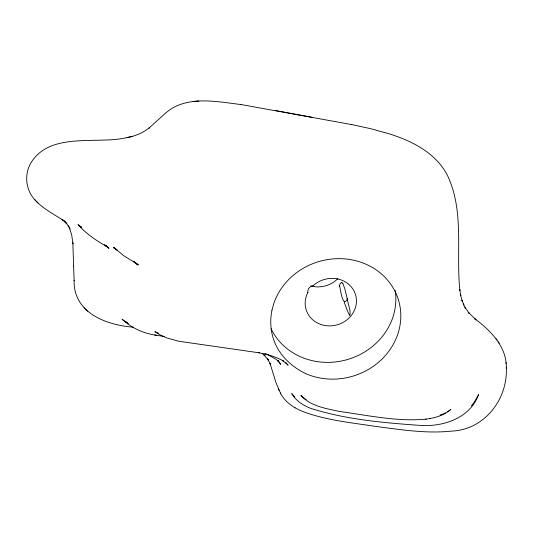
<?xml version="1.0" encoding="UTF-8"?>
<svg xmlns="http://www.w3.org/2000/svg" width="533" height="533" viewBox="0 0 533 533"><rect width="100%" height="100%" fill="white"/><g stroke="black" fill="none" stroke-linecap="round" stroke-linejoin="round"><path stroke-width="0.8" d="M506.283 367.257C508.136 399.037 484.424 429.998 451.404 431.117C426.04 433.795 400.629 429.638 375.532 426.4C351.24 422.649 326.363 420.317 303.164 411.669C293.89 408.078 285.002 402.089 280.378 393.014M339.714 285.015L340.307 283.323L341.446 282.55M471.365 405.953L474.117 402.388L478.607 394.62C469.946 418.378 443.07 427.06 419.811 425.374C383.194 422.762 345.884 419.524 310.746 408.385C303.137 405.44 295.902 400.763 291.718 393.574L294.736 396.992M447.607 411.696L450.911 409.417C445.088 414.467 437.62 417.172 430.124 418.505M444.009 413.621L445.448 412.855M443.363 413.888L440.131 415.207L440.598 415.04M35.804 200.774C26.304 191.58 24.045 176.403 29.921 164.65C48.516 130.565 97.386 145.096 127.4 137.474L126.528 137.654C134.882 136.295 142.844 132.97 149.487 127.693L149.02 128.06L165.53 113.169C186.257 94.894 216.358 101.676 241.016 104.528M126.528 137.654L132.084 136.475L131.245 136.648M339.648 286.054C340.261 288.113 342.166 303.617 345.477 301.451A3.391 3.091 -16.5 0 0 347.196 298.62L344.798 288.62L342.839 283.563M344.111 301.925L347.882 312.012L349.715 315.396A4.344 1.472 -53.6 0 0 349.848 315.469C351.02 310.206 347.783 303.83 347.19 298.367M302.324 396.845L300.965 395.453C310.632 406.299 326.076 408.505 339.528 411.449C368.183 415.374 397.112 421.863 426.16 419.118M425.667 419.198L430.657 418.425M198.936 101.057L193.173 101.47M128.506 323.618L122.084 319.26C131.631 328.128 143.843 333.611 156.755 335.317M154.75 335.01L164.231 336.476M133.243 327.182C106.34 325.063 73.501 312.978 74.114 280.724L74.094 280.165M240.863 104.508L351.787 124.595M312.611 117.413L275.228 110.451M351.24 124.482L370.368 128.62L388.637 133.65C412.089 140.899 436.7 153.244 447.9 176.383C464.416 212.114 455.862 252.695 459.879 290.512L459.752 289.472L460.792 295.648L460.505 294.569L462.251 301.205L461.971 300.119L463.837 305.089L463.384 303.963L465.595 308.407L464.963 307.228L469.353 313.564L468.307 312.285L476.042 319.907L474.483 318.507C490.48 330.373 506.916 346.697 506.35 368.196M264.948 353.506L268.046 354.658L267.286 354.338L276.001 359.282L278.299 361.241L277.666 360.681L280.698 364.332L278.046 360.301M158.354 333.232L154.91 331.673L160.2 334.964L166.503 337.862L178.868 341.26L259.391 352.846L258.205 352.606C266.906 354.378 275.701 356.524 283.449 361.008L282.71 360.621L288.14 365.232L285.655 362.307M127.087 322.532L125.002 321.586L126.907 322.532M115.674 248.918L113.656 247.652L117.167 250.17L113.549 247.299L123.696 255.653L138.22 264.768L134.149 261.963L138.04 265.041L133.736 261.203M306.155 399.723L302.931 397.385M81.302 227.078L79.91 226.205L81.036 227.058M294.696 407.572L295.062 407.805M81.569 227.438L78.011 224.606C86.033 233.541 95.893 240.41 106.334 246.266L104.481 244.86L108.905 248.371L105.681 245.16M262.243 353.552L264.954 355.871L263.955 354.778L268.232 360.022L267.359 358.462L270.398 364.345L270.018 363.399L276.014 382.741L280.771 393.774M34.618 199.535C43.12 209.076 54.906 214.706 65.359 221.708L62.041 219.556L65.792 222.561L64.513 221.408L66.885 223.78L65.792 222.621L68.977 226.985L68.331 225.852L69.93 229.077L69.537 227.971L71.768 235.393L72.968 243.874L72.848 242.795L74.114 280.724M84.127 307.934L87.399 311.179M36.677 201.674L37.856 202.9M496.023 338.662L496.956 339.987M498.262 341.826L499.201 343.165M278.826 389.989L279.219 390.756M278.459 389.07L278.639 389.55M307.781 292.404L307.854 292.61A25.824 23.572 -16.5 0 0 329.467 325.89A25.824 23.572 -16.5 0 0 354.845 292.73A25.824 23.572 -16.5 0 0 313.024 285.855M307.854 292.61L307.907 290.478A7.302 6.669 -16.5 0 1 308.374 289.126L309.48 287.487L311.092 286.328A5.563 5.077 -16.5 0 1 313.024 285.868M505.944 362.607L506.01 363.553M73.534 266.267L73.561 266.813M337.869 278.612A25.824 23.572 -16.5 0 1 310.932 285.968M395.166 290.458A65.479 59.769 -16.5 0 1 348.542 359.209A65.479 59.769 -16.5 0 1 271.09 328.701M339.321 286.368A17.529 6.169 -49.2 0 1 339.274 285.395M341.353 282.697A17.516 5.51 -54.3 0 1 342.939 283.429M271.963 310.213L271.89 310.586A65.479 59.769 -16.5 0 0 271.077 327.962L271.457 330.746A65.479 59.769 -16.5 0 0 276.56 346.503C282.976 358.869 294.323 368.476 306.915 374.146A65.479 59.769 -16.5 0 0 400.743 313.137A65.479 59.769 -16.5 0 0 301.698 269.212L299.499 270.617A65.479 59.769 -16.5 0 0 277.347 295.155L275.161 299.866A65.479 59.769 -16.5 0 0 273.789 303.543L271.963 310.213"/></g></svg>
